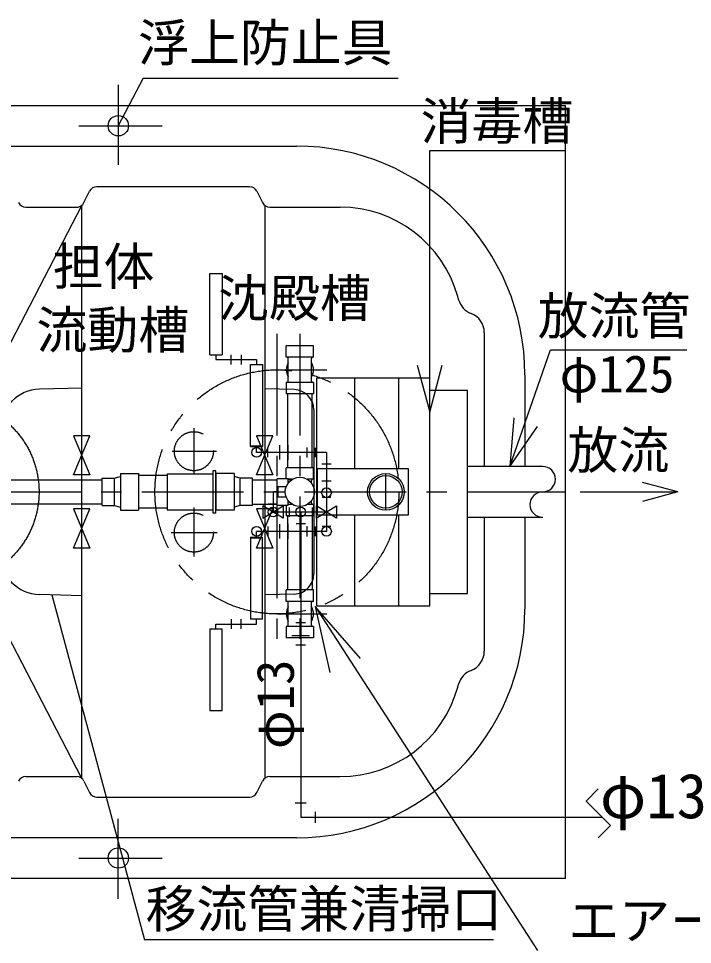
# Model space of a CAD drawing. Units: millimetres, scale not verified. Extents: x -14850 to 14850, y -10500 to 10500.
# Drawn here: x -8408 to -6750, y 121 to 2397 of the extents above; entities that cross this region are included whole.
import ezdxf
from ezdxf.enums import TextEntityAlignment as Align

# ---------------------------------------------------------------- set-up
doc = ezdxf.new("R2010")
doc.units = ezdxf.units.MM
doc.header["$LTSCALE"] = 50
doc.linetypes.add('CHAIN1', pattern=[8, 5, -1, 1, -1])
doc.linetypes.add('LONG_DASHED1', pattern=[7, 6, -1])
for name, color, linetype, lineweight in [('0-0_機器', 2, 'Continuous', 25), ('0-1_空気管', 3, 'Continuous', 25), ('0-3_文字', 5, 'Continuous', 25), ('0-4_製作', 5, 'Continuous', 25)]:
    doc.layers.add(name, color=color, linetype=linetype, lineweight=lineweight)
doc.styles.add('ＭＳ ゴシック', font='')
doc.styles.get('ＭＳ ゴシック').set_extended_font_data('MS Gothic')

msp = doc.modelspace()

# ---------------------------------------------------------------- linework, layer by layer
at = {"layer": '0-0_機器'}
for p in [(-10062.35, 2183), (-7062.35, 283)]:
    msp.add_line(p, (-7062.35, 2183), dxfattribs=at)
msp.add_lwpolyline([(-7062.35, 283), (-10062.35, 283), (-10062.35, 2183)], dxfattribs=at)
at = {"layer": '0-1_空気管', "color": 4}
for p, q in [((-8100.88, 2249.53), (-8162.35, 2133)), ((-8100.88, 2249.53), (-7473.73, 2249.53)), ((-6786.11, 1233), (-6873.04, 1256.3)), ((-7026.38, 1233), (-6792.34, 1233)), ((-6786.11, 1233), (-6873.04, 1209.71))]:
    msp.add_line(p, q, dxfattribs=at)
at = {"layer": '0-1_空気管'}
for p, q in [((-9493.26, 2083), (-7724.35, 2083)), ((-7396.57, 952.85), (-7396.57, 2071.79)), ((-7396.57, 2071.79), (-7062.35, 2071.79)), ((-7839.71, 1983), (-8214.99, 1983)), ((-8246.82, 1944.06), (-8232.88, 1971.94)), ((-7821.82, 1971.94), (-7807.88, 1944.06)), ((-8601.8, 1263), (-8252.35, 1937.28)), ((-8252.35, 528.72), (-8252.35, 1937.28)), ((-7802.35, 1937.28), (-7802.35, 528.72)), ((-8389.99, 1933), (-8261.38, 1933)), ((-7789.99, 1933), (-7616.67, 1933)), ((-7937.35, 1570), (-7937.35, 1770)), ((-7937.35, 1770), (-7907.35, 1770)), ((-7907.35, 1770), (-7907.35, 1570)), ((-7262.35, 1624.93), (-7262.35, 1295.5)), ((-7682.35, 1592), (-7749.35, 1592)), ((-7749.35, 1563.9), (-7749.35, 1592)), ((-7682.35, 1563.9), (-7682.35, 1592)), ((-7199.75, 1295.5), (-7099.78, 1582.38)), ((-7099.78, 1582.38), (-6764.4, 1582.38)), ((-7937.35, 1570), (-7907.35, 1570)), ((-7922.35, 1570), (-7922.35, 1558)), ((-7922.35, 1558), (-7822.35, 1558)), ((-7884.85, 1546), (-7884.85, 1570)), ((-7859.85, 1570), (-7859.85, 1546)), ((-7822.35, 1558), (-7822.35, 1546)), ((-7682.35, 1563.9), (-7749.35, 1563.9)), ((-7744.45, 1505.2), (-7744.45, 1560.8)), ((-7687.25, 1505.2), (-7687.25, 1560.8)), ((-7837.35, 1344.5), (-7837.35, 1546)), ((-7837.35, 1546), (-7807.35, 1546)), ((-7807.35, 1546), (-7807.35, 1344.5)), ((-7674.32, 1513.47), (-7396.57, 1513.15)), ((-7674.32, 952.53), (-7674.32, 1513.47)), ((-7580.31, 1290.5), (-7580.31, 1513.36)), ((-7472.91, 1513.24), (-7472.91, 1290.5)), ((-7162.35, 1521), (-7162.35, 1295.5)), ((-8252.35, 1488.26), (-8355.97, 1485.55)), ((-7730.04, 1484.27), (-7802.35, 1486.17)), ((-7749.35, 1502.1), (-7749.35, 1474)), ((-7682.35, 1502.1), (-7749.35, 1502.1)), ((-7682.35, 1502.1), (-7682.35, 1474)), ((-7396.57, 1483.16), (-7303.41, 1483.16)), ((-7303.41, 982.84), (-7303.41, 1483.16)), ((-7682.35, 1474), (-7749.35, 1474)), ((-7745.85, 1292), (-7745.85, 1474)), ((-7685.85, 1292), (-7685.85, 1474)), ((-7681.35, 1434.29), (-7681.35, 1031.71)), ((-7837.35, 1346), (-7807.35, 1346)), ((-7837.35, 1344.5), (-7807.35, 1344.5)), ((-7822.35, 1330), (-7822.35, 1344.5)), ((-7766.35, 1347.5), (-7766.35, 1312.5)), ((-7745.35, 1348.5), (-7745.35, 1311.5)), ((-7650.35, 1330), (-7822.35, 1330)), ((-7794.29, 1318.5), (-7794.29, 1341.5)), ((-7698.35, 1342.5), (-7698.35, 1317.5)), ((-7678.35, 1341.5), (-7678.35, 1318.5)), ((-7650.35, 1330), (-7650.35, 1136)), ((-7661.85, 1302), (-7638.85, 1302)), ((-8157.35, 1278), (-8112.35, 1278)), ((-8157.35, 1278), (-8157.35, 1188)), ((-8112.35, 1278), (-8112.35, 1188)), ((-8042.35, 1277.5), (-7929.85, 1277.5)), ((-8042.35, 1277.5), (-8042.35, 1188.5)), ((-7922.35, 1181), (-7922.35, 1285)), ((-7877.35, 1278), (-7922.35, 1278)), ((-7877.35, 1278), (-7877.35, 1188)), ((-7682.35, 1292), (-7749.35, 1292)), ((-7749.35, 1265.75), (-7749.35, 1292)), ((-7682.35, 1263.9), (-7682.35, 1292)), ((-7672.32, 1175.5), (-7672.32, 1290.5)), ((-7672.32, 1290.5), (-7449.32, 1290.5)), ((-7449.32, 1290.5), (-7449.32, 1175.5)), ((-7118.6, 1295.5), (-7303.41, 1295.5)), ((-9562.35, 1263), (-8202.35, 1263)), ((-8202.35, 1199.5), (-8202.35, 1266.5)), ((-8172.35, 1266.5), (-8172.35, 1199.5)), ((-8042.35, 1273), (-8112.35, 1273)), ((-7862.35, 1199.5), (-7862.35, 1266.5)), ((-7832.35, 1199.5), (-7832.35, 1266.5)), ((-7832.35, 1263), (-7771.85, 1263)), ((-7771.85, 1200.25), (-7771.85, 1265.45)), ((-7771.55, 1265.75), (-7744.35, 1265.75)), ((-7744.35, 1254.81), (-7744.35, 1265.75)), ((-7734.1, 1263.9), (-7744.35, 1263.9)), ((-7744.35, 1263.5), (-7734.76, 1263.5)), ((-7682.35, 1263.9), (-7697.6, 1263.9)), ((-7687.25, 1254.68), (-7687.25, 1260.8)), ((-7638.85, 1259), (-7661.85, 1259)), ((-7781.85, 1233), (-7781.85, 1183.5)), ((-7769.85, 1233), (-7781.85, 1233)), ((-7687.25, 1205.2), (-7687.25, 1211.32)), ((-7639.35, 1219), (-7661.35, 1219)), ((-8202.35, 1203), (-9562.35, 1203)), ((-8252.35, 528.72), (-8601.8, 1203)), ((-8157.35, 1188), (-8112.35, 1188)), ((-8042.35, 1193), (-8112.35, 1193)), ((-8042.35, 1188.5), (-7929.85, 1188.5)), ((-7877.35, 1188), (-7922.35, 1188)), ((-7832.35, 1203), (-7771.85, 1203)), ((-7771.85, 1202.53), (-7793.85, 1202.53)), ((-7749.35, 1200.25), (-7749.35, 1174)), ((-7744.35, 1202.5), (-7734.76, 1202.5)), ((-7734.1, 1202.1), (-7744.35, 1202.1)), ((-7741.85, 1195), (-7741.85, 1172)), ((-7682.35, 1202.1), (-7697.6, 1202.1)), ((-7685.85, 1195), (-7685.85, 992)), ((-7682.35, 1202.1), (-7682.35, 1174)), ((-7922.35, 1181), (-7929.85, 1181)), ((-7650.35, 1183.5), (-7781.85, 1183.5)), ((-7682.35, 1174), (-7749.35, 1174)), ((-7745.85, 992), (-7745.85, 1174)), ((-7713.85, 1183.5), (-7713.85, 842.04)), ((-7449.32, 1175.5), (-7672.32, 1175.5)), ((-7580.31, 952.64), (-7580.31, 1175.5)), ((-7472.91, 1175.5), (-7472.91, 952.76)), ((-7303.41, 1170.5), (-7118.6, 1170.5)), ((-7262.35, 1170.5), (-7262.35, 841.07)), ((-7162.35, 1170.5), (-7162.35, 945)), ((-7794.29, 1147.5), (-7794.29, 1124.5)), ((-7766.35, 1153.5), (-7766.35, 1118.5)), ((-7749.46, 1148.53), (-7749.46, 1148.5)), ((-7745.35, 1154.5), (-7745.35, 1117.5)), ((-7725.35, 1155.5), (-7702.35, 1155.5)), ((-7698.35, 1148.5), (-7698.35, 1123.5)), ((-7678.35, 1147.5), (-7678.35, 1124.5)), ((-7639.35, 1148), (-7661.35, 1148)), ((-7837.35, 1121.5), (-7837.35, 920)), ((-7837.35, 1121.5), (-7807.35, 1121.5)), ((-7837.35, 1120), (-7807.35, 1120)), ((-7650.35, 1136), (-7822.35, 1136)), ((-7822.35, 1121.5), (-7822.35, 1136)), ((-7807.35, 920), (-7807.35, 1121.5)), ((-8252.35, 977.74), (-8355.97, 980.45)), ((-8325.89, 979.66), (-8097.77, 131.82)), ((-7730.04, 981.72), (-7802.35, 979.83)), ((-7682.35, 992), (-7749.35, 992)), ((-7749.35, 963.9), (-7749.35, 992)), ((-7682.35, 963.9), (-7682.35, 992)), ((-7396.57, 982.84), (-7303.41, 982.84)), ((-7682.35, 963.9), (-7749.35, 963.9)), ((-7744.45, 905.2), (-7744.45, 960.8)), ((-7687.25, 905.2), (-7687.25, 960.8)), ((-7677.81, 951.26), (-7131.72, 105.78)), ((-7677.81, 951.26), (-7642.07, 788.83)), ((-7566.95, 823.7), (-7677.81, 951.26)), ((-7674.32, 952.53), (-7396.57, 952.85)), ((-7884.85, 920), (-7884.85, 896)), ((-7859.85, 896), (-7859.85, 920)), ((-7807.35, 920), (-7837.35, 920)), ((-7822.35, 908), (-7822.35, 920)), ((-7725.85, 911.65), (-7701.85, 911.65)), ((-7937.35, 896), (-7937.35, 696)), ((-7937.35, 896), (-7907.35, 896)), ((-7922.35, 896), (-7922.35, 908)), ((-7922.35, 908), (-7822.35, 908)), ((-7907.35, 696), (-7907.35, 896)), ((-7749.35, 902.1), (-7749.35, 874)), ((-7682.35, 902.1), (-7749.35, 902.1)), ((-7682.35, 902.1), (-7682.35, 874)), ((-7682.35, 874), (-7749.35, 874)), ((-7735.85, 879.65), (-7691.85, 879.65)), ((-7725.85, 856.65), (-7701.85, 856.65)), ((-7937.35, 696), (-7907.35, 696)), ((-8389.99, 533), (-8264.71, 533)), ((-7789.99, 533), (-7616.67, 533)), ((-8246.82, 521.94), (-8232.88, 494.05)), ((-7821.82, 494.05), (-7807.88, 521.94)), ((-8214.99, 483), (-7839.71, 483)), ((-7724.35, 383), (-9493.26, 383)), ((-7239.98, 131.82), (-8097.77, 131.82))]:
    msp.add_line(p, q, dxfattribs=at)
at = {"layer": '0-1_空気管', "linetype": 'CHAIN1'}
for p, q in [((-7772.35, 1621.62), (-7772.35, 842.04)), ((-7715.85, 1621.62), (-7715.85, 842.04)), ((-7772.58, 1533), (-7649.36, 1533)), ((-7976.56, 1390), (-7976.56, 1276.3)), ((-8030.11, 1333), (-7921.08, 1333)), ((-7504.32, 1188), (-7504.32, 1278)), ((-10104.23, 1233), (-7062.35, 1233)), ((-7976.56, 1194.69), (-7976.56, 1074)), ((-8032.12, 1133), (-7919.08, 1133)), ((-7772.58, 933), (-7649.36, 933))]:
    msp.add_line(p, q, dxfattribs=at)
at = {"layer": '0-1_空気管', "linetype": 'LONG_DASHED1'}
for p, q in [((-7822.35, 1346), (-7822.35, 1344.5)), ((-7922.35, 1278), (-7922.35, 1188)), ((-7713.85, 985.19), (-7713.85, 856.65))]:
    msp.add_line(p, q, dxfattribs=at)
at = {"layer": '0-1_空気管', "color": 6}
msp.add_line((-7713.85, 879.65), (-7713.85, 433), dxfattribs=at)
at = {"layer": '0-1_空気管'}
for points in [[(-7427.63, 1544.87), (-7396.57, 1428.96), (-7365.51, 1544.87)], [(-7189.73, 1415.08), (-7199.75, 1295.5), (-7131.28, 1394.05)], [(-7922.35, 1285), (-7929.85, 1285), (-7929.85, 1181)], [(-8202.35, 1266.5), (-8172.35, 1266.5), (-8157.35, 1270.5)], [(-7832.35, 1266.5), (-7862.35, 1266.5), (-7877.35, 1270.5)], [(-7749.67, 1245), (-7769.85, 1245), (-7769.85, 1221), (-7749.67, 1221)], [(-7771.85, 1200.25), (-7744.35, 1200.25), (-7744.35, 1211.19)], [(-8202.35, 1199.5), (-8172.35, 1199.5), (-8157.35, 1195.5)], [(-7832.35, 1199.5), (-7862.35, 1199.5), (-7877.35, 1195.5)]]:
    msp.add_lwpolyline(points, dxfattribs=at)
for points in [[(-8232.35, 1371), (-8272.35, 1371), (-8232.35, 1275), (-8272.35, 1275)], [(-7782.35, 1371), (-7822.35, 1371), (-7782.35, 1275), (-7822.35, 1275)], [(-8232.35, 1191), (-8272.35, 1191), (-8232.35, 1095), (-8272.35, 1095)], [(-7782.35, 1191), (-7822.35, 1191), (-7782.35, 1095), (-7822.35, 1095)], [(-7756.85, 1168.5), (-7806.85, 1198.5), (-7806.85, 1168.5), (-7756.85, 1198.5)], [(-7625.35, 1168.5), (-7675.35, 1198.5), (-7675.35, 1168.5), (-7625.35, 1198.5)]]:
    msp.add_lwpolyline(points, close=True, dxfattribs=at)
at = {"layer": '0-1_空気管', "linetype": 'CHAIN1'}
for centre, radius in [((-7772.35, 1233), 300), ((-8582.35, 1233), 225), ((-7976.56, 1333), 48), ((-7976.56, 1133), 48)]:
    msp.add_circle(centre, radius, dxfattribs=at)
at = {"layer": '0-1_空気管'}
for centre, radius in [((-7822.35, 1330), 12), ((-7504.32, 1233), 45), ((-7715.85, 1233), 35.89), ((-7504.32, 1233), 40), ((-7650.35, 1231), 12), ((-7781.85, 1183.5), 12), ((-7713.85, 1183.5), 12), ((-7822.35, 1136), 12), ((-7650.35, 1136), 12)]:
    msp.add_circle(centre, radius, dxfattribs=at)
for centre, radius, start, end in [((-7724.35, 1521), 562, 0, 90), ((-8214.99, 1963), 20, 90, 153.43494), ((-7839.71, 1963), 20, 26.56505, 90), ((-8389.99, 1953), 20, 206.56503, 270), ((-8264.71, 1953), 20, 270, 333.43494), ((-7789.99, 1953), 20, 206.56503, 270), ((-7616.67, 1633), 300, 15.466, 90), ((-9062.35, 1233), 1800, 15.21593, 15.466), ((-7277.2, 1718.55), 50, 195.21593, 249.42366), ((-7312.35, 1624.93), 50, 0, 69.42366), ((-7715.85, 1533), 33.5, 148.62476, 211.37523), ((-7747.55, 1560.8), 3.1, 0, 90), ((-7684.15, 1560.8), 3.1, 90, 180), ((-7715.85, 1533), 33.5, 328.62476, 31.37523), ((-7747.55, 1505.2), 3.1, 270, 0), ((-7684.15, 1505.2), 3.1, 180, 270), ((-8353.35, 1385.58), 100, 91.5, 180), ((-7731.35, 1434.29), 50, 0, 88.49998), ((-7118.6, 1264.25), 31.25, 270, 90), ((-7771.55, 1265.45), 0.3, 90, 180), ((-7684.15, 1260.8), 3.1, 90, 180), ((-7118.6, 1201.75), 31.25, 90, 270), ((-7684.15, 1205.2), 3.1, 180, 270), ((-8353.35, 1080.42), 100, 180, 268.5), ((-7731.35, 1031.71), 50, 271.5, 0), ((-7747.55, 960.8), 3.1, 0, 90), ((-7684.15, 960.8), 3.1, 90, 180), ((-7715.85, 933), 33.5, 148.62476, 211.37523), ((-7724.35, 945), 562, 270, 0), ((-7715.85, 933), 33.5, 328.62476, 31.37523), ((-7747.55, 905.2), 3.1, 270, 0), ((-7684.15, 905.2), 3.1, 180, 270), ((-7312.35, 841.07), 50, 290.57632, 0), ((-7277.2, 747.45), 50, 110.57632, 164.78406), ((-7616.67, 833), 300, 270, 344.53398), ((-9062.35, 1233), 1800, 344.53398, 344.78406), ((-8389.99, 513), 20, 90, 153.43494), ((-8264.71, 513), 20, 26.56505, 90), ((-7789.99, 513), 20, 90, 153.43494), ((-8214.99, 503), 20, 206.56503, 270), ((-7839.71, 503), 20, 270, 333.43494)]:
    msp.add_arc(centre, radius, start, end, dxfattribs=at)
at = {"layer": '0-3_文字', "color": 7}
for p, q in [((-8162.35, 2233.21), (-8162.35, 2036.72)), ((-8259.67, 2133), (-8054.53, 2133)), ((-8162.35, 232.79), (-8162.35, 429.28)), ((-8259.67, 333), (-8054.53, 333))]:
    msp.add_line(p, q, dxfattribs=at)
for centre in [(-8162.35, 2133), (-8162.35, 333)]:
    msp.add_circle(centre, 25, dxfattribs=at)
at = {"layer": '0-4_製作', "color": 7}
for p, q in [((-7012.01, 472.77), (-6982, 502.77)), ((-6952.01, 412.78), (-7012.01, 472.77)), ((-6982, 382.78), (-6952.01, 412.78))]:
    msp.add_line(p, q, dxfattribs=at)
at = {"layer": '0-4_製作', "color": 6}
for p, q in [((-7727.35, 469), (-7700.35, 469)), ((-6972.23, 433), (-7713.85, 433)), ((-7677.85, 446.5), (-7677.85, 419.5))]:
    msp.add_line(p, q, dxfattribs=at)

# ---------------------------------------------------------------- texts
at = {"layer": '0-1_空気管', "color": 4, "style": 'ＭＳ ゴシック'}
for s, p in [('消毒槽', (-7418.84, 2070.95)), ('担体', (-8323.73, 1713.68)), ('沈殿槽', (-7916.86, 1635.68)), ('放流管', (-7130.94, 1592.07)), ('流動槽', (-8363.73, 1557.68)), ('φ125', (-7076.87, 1449.88)), ('放流', (-7057.6, 1262.39)), ('移流管兼清掃口', (-8095.16, 134.43)), ('\u3000エアー口\u3000', (-7180.93, 105.78))]:
    msp.add_text(s, height=91.79, dxfattribs=at).set_placement(p, align=Align.BOTTOM_LEFT)
msp.add_text('φ13', height=91.79, rotation=90, dxfattribs=at).set_placement((-7703.02, 601.04), align=Align.BOTTOM_LEFT)
at = {"layer": '0-3_文字', "color": 4, "style": 'ＭＳ ゴシック'}
msp.add_text('浮上防止具', height=91.79, dxfattribs=at).set_placement((-8113.82, 2263.7), align=Align.BOTTOM_LEFT)
at = {"layer": '0-4_製作', "color": 4, "style": 'ＭＳ ゴシック'}
msp.add_text('φ13', height=110, dxfattribs=at).set_placement((-6977.7, 397.77), align=Align.BOTTOM_LEFT)

doc.saveas('drawing.dxf')
